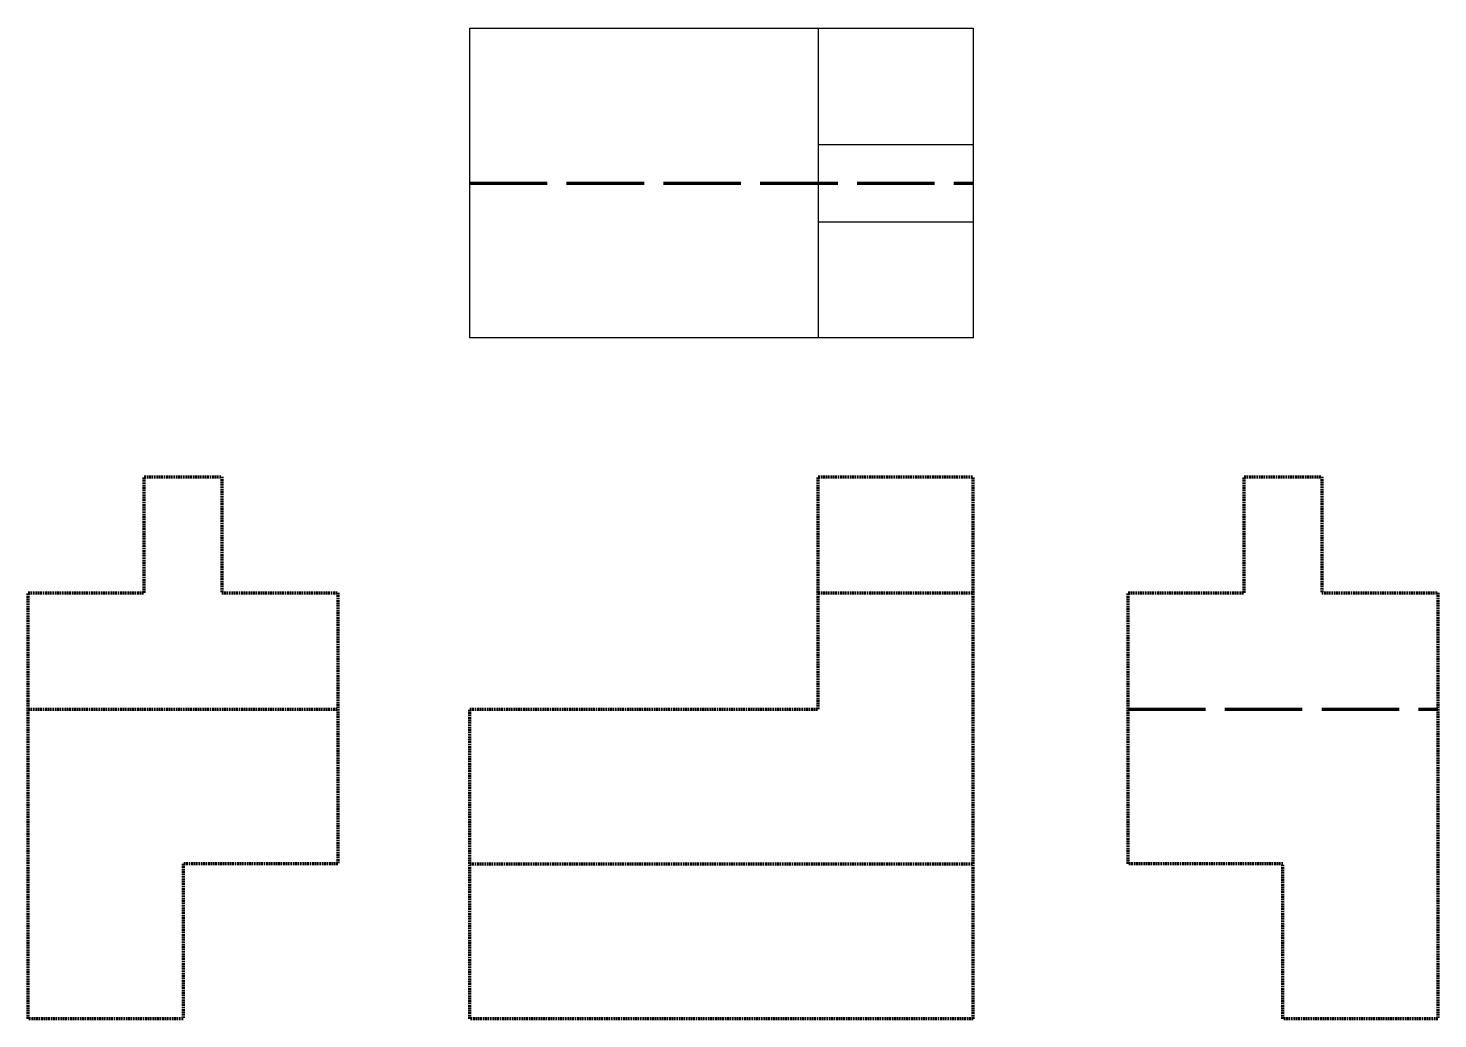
# Model space of a CAD drawing. Header units: inches. Extents: x 35 to 254, y -84 to 70.
import ezdxf

# ---------------------------------------------------------------- set-up
doc = ezdxf.new("R2010")
doc.units = ezdxf.units.IN
doc.header["$MEASUREMENT"] = 0
for name, pattern in [('ACAD_ISO02W100', [15, 12, -3]), ('HIDDEN', [0.375, 0.25, -0.125]), ('PHANTOM', [2.5, 1.25, -0.25, 0.25, -0.25, 0.25, -0.25])]:
    doc.linetypes.add(name, pattern=pattern)

msp = doc.modelspace()

# ---------------------------------------------------------------- linework, layer by layer
for p, q in [((103.57, 45.78), (103.57, 69.78)), ((157.57, 69.78), (181.57, 69.78)), ((157.57, 69.78), (157.57, 51.78)), ((181.57, 69.78), (181.57, 51.78)), ((157.57, 51.78), (157.57, 39.78)), ((157.57, 51.78), (181.57, 51.78)), ((181.57, 51.78), (181.57, 45.78)), ((103.57, 21.78), (103.57, 45.78)), ((181.57, 45.78), (181.57, 39.78)), ((157.57, 39.78), (157.57, 21.78)), ((157.57, 39.78), (181.57, 39.78)), ((181.57, 39.78), (181.57, 21.78)), ((157.57, 21.78), (103.57, 21.78)), ((181.57, 21.78), (157.57, 21.78))]:
    msp.add_line(p, q)
at = {"linetype": 'Continuous'}
msp.add_line((103.57, 69.78), (157.57, 69.78), dxfattribs=at)
at = {"linetype": 'ACAD_ISO02W100', "lineweight": 100}
for p, q in [((103.57, 45.78), (181.57, 45.78)), ((205.57, -35.72), (253.57, -35.72)), ((253.57, -35.72), (253.57, -35.72))]:
    msp.add_line(p, q, dxfattribs=at)
at = {"linetype": 'HIDDEN', "lineweight": 100}
for p, q in [((53.13, -17.72), (53.13, 0.28)), ((53.13, 0.28), (65.13, 0.28)), ((65.13, 0.28), (65.13, -17.72)), ((157.57, -17.72), (157.57, 0.28)), ((157.57, 0.28), (181.57, 0.28)), ((181.57, -17.72), (181.57, 0.28)), ((223.57, -17.72), (223.57, 0.28)), ((223.57, 0.28), (235.57, 0.28)), ((235.57, 0.28), (235.57, -17.72)), ((35.13, -35.72), (35.13, -17.72)), ((35.13, -17.72), (53.13, -17.72)), ((65.13, -17.72), (83.13, -17.72)), ((83.13, -17.72), (83.13, -35.72)), ((157.57, -35.72), (157.57, -17.72)), ((157.57, -17.72), (181.57, -17.72)), ((181.57, -59.72), (181.57, -17.72)), ((205.57, -17.72), (223.57, -17.72)), ((205.57, -35.72), (205.57, -17.72)), ((235.57, -17.72), (253.57, -17.72)), ((253.57, -17.72), (253.57, -35.72)), ((35.13, -83.72), (35.13, -35.72)), ((35.13, -35.72), (83.13, -35.72)), ((83.13, -35.72), (83.13, -59.72)), ((103.57, -59.72), (103.57, -35.72)), ((103.57, -35.72), (157.57, -35.72)), ((205.57, -59.72), (205.57, -35.72)), ((253.57, -35.72), (253.57, -83.72)), ((83.13, -59.72), (59.13, -59.72)), ((59.13, -59.72), (59.13, -83.72)), ((103.57, -83.72), (103.57, -59.72)), ((103.57, -59.72), (181.57, -59.72)), ((181.57, -83.72), (181.57, -59.72)), ((229.57, -59.72), (205.57, -59.72)), ((229.57, -83.72), (229.57, -59.72)), ((59.13, -83.72), (35.13, -83.72)), ((181.57, -83.72), (103.57, -83.72)), ((253.57, -83.72), (229.57, -83.72))]:
    msp.add_line(p, q, dxfattribs=at)
at = {"linetype": 'PHANTOM', "lineweight": 100}
msp.add_line((205.57, -35.72), (205.57, -35.72), dxfattribs=at)

doc.saveas('drawing.dxf')
